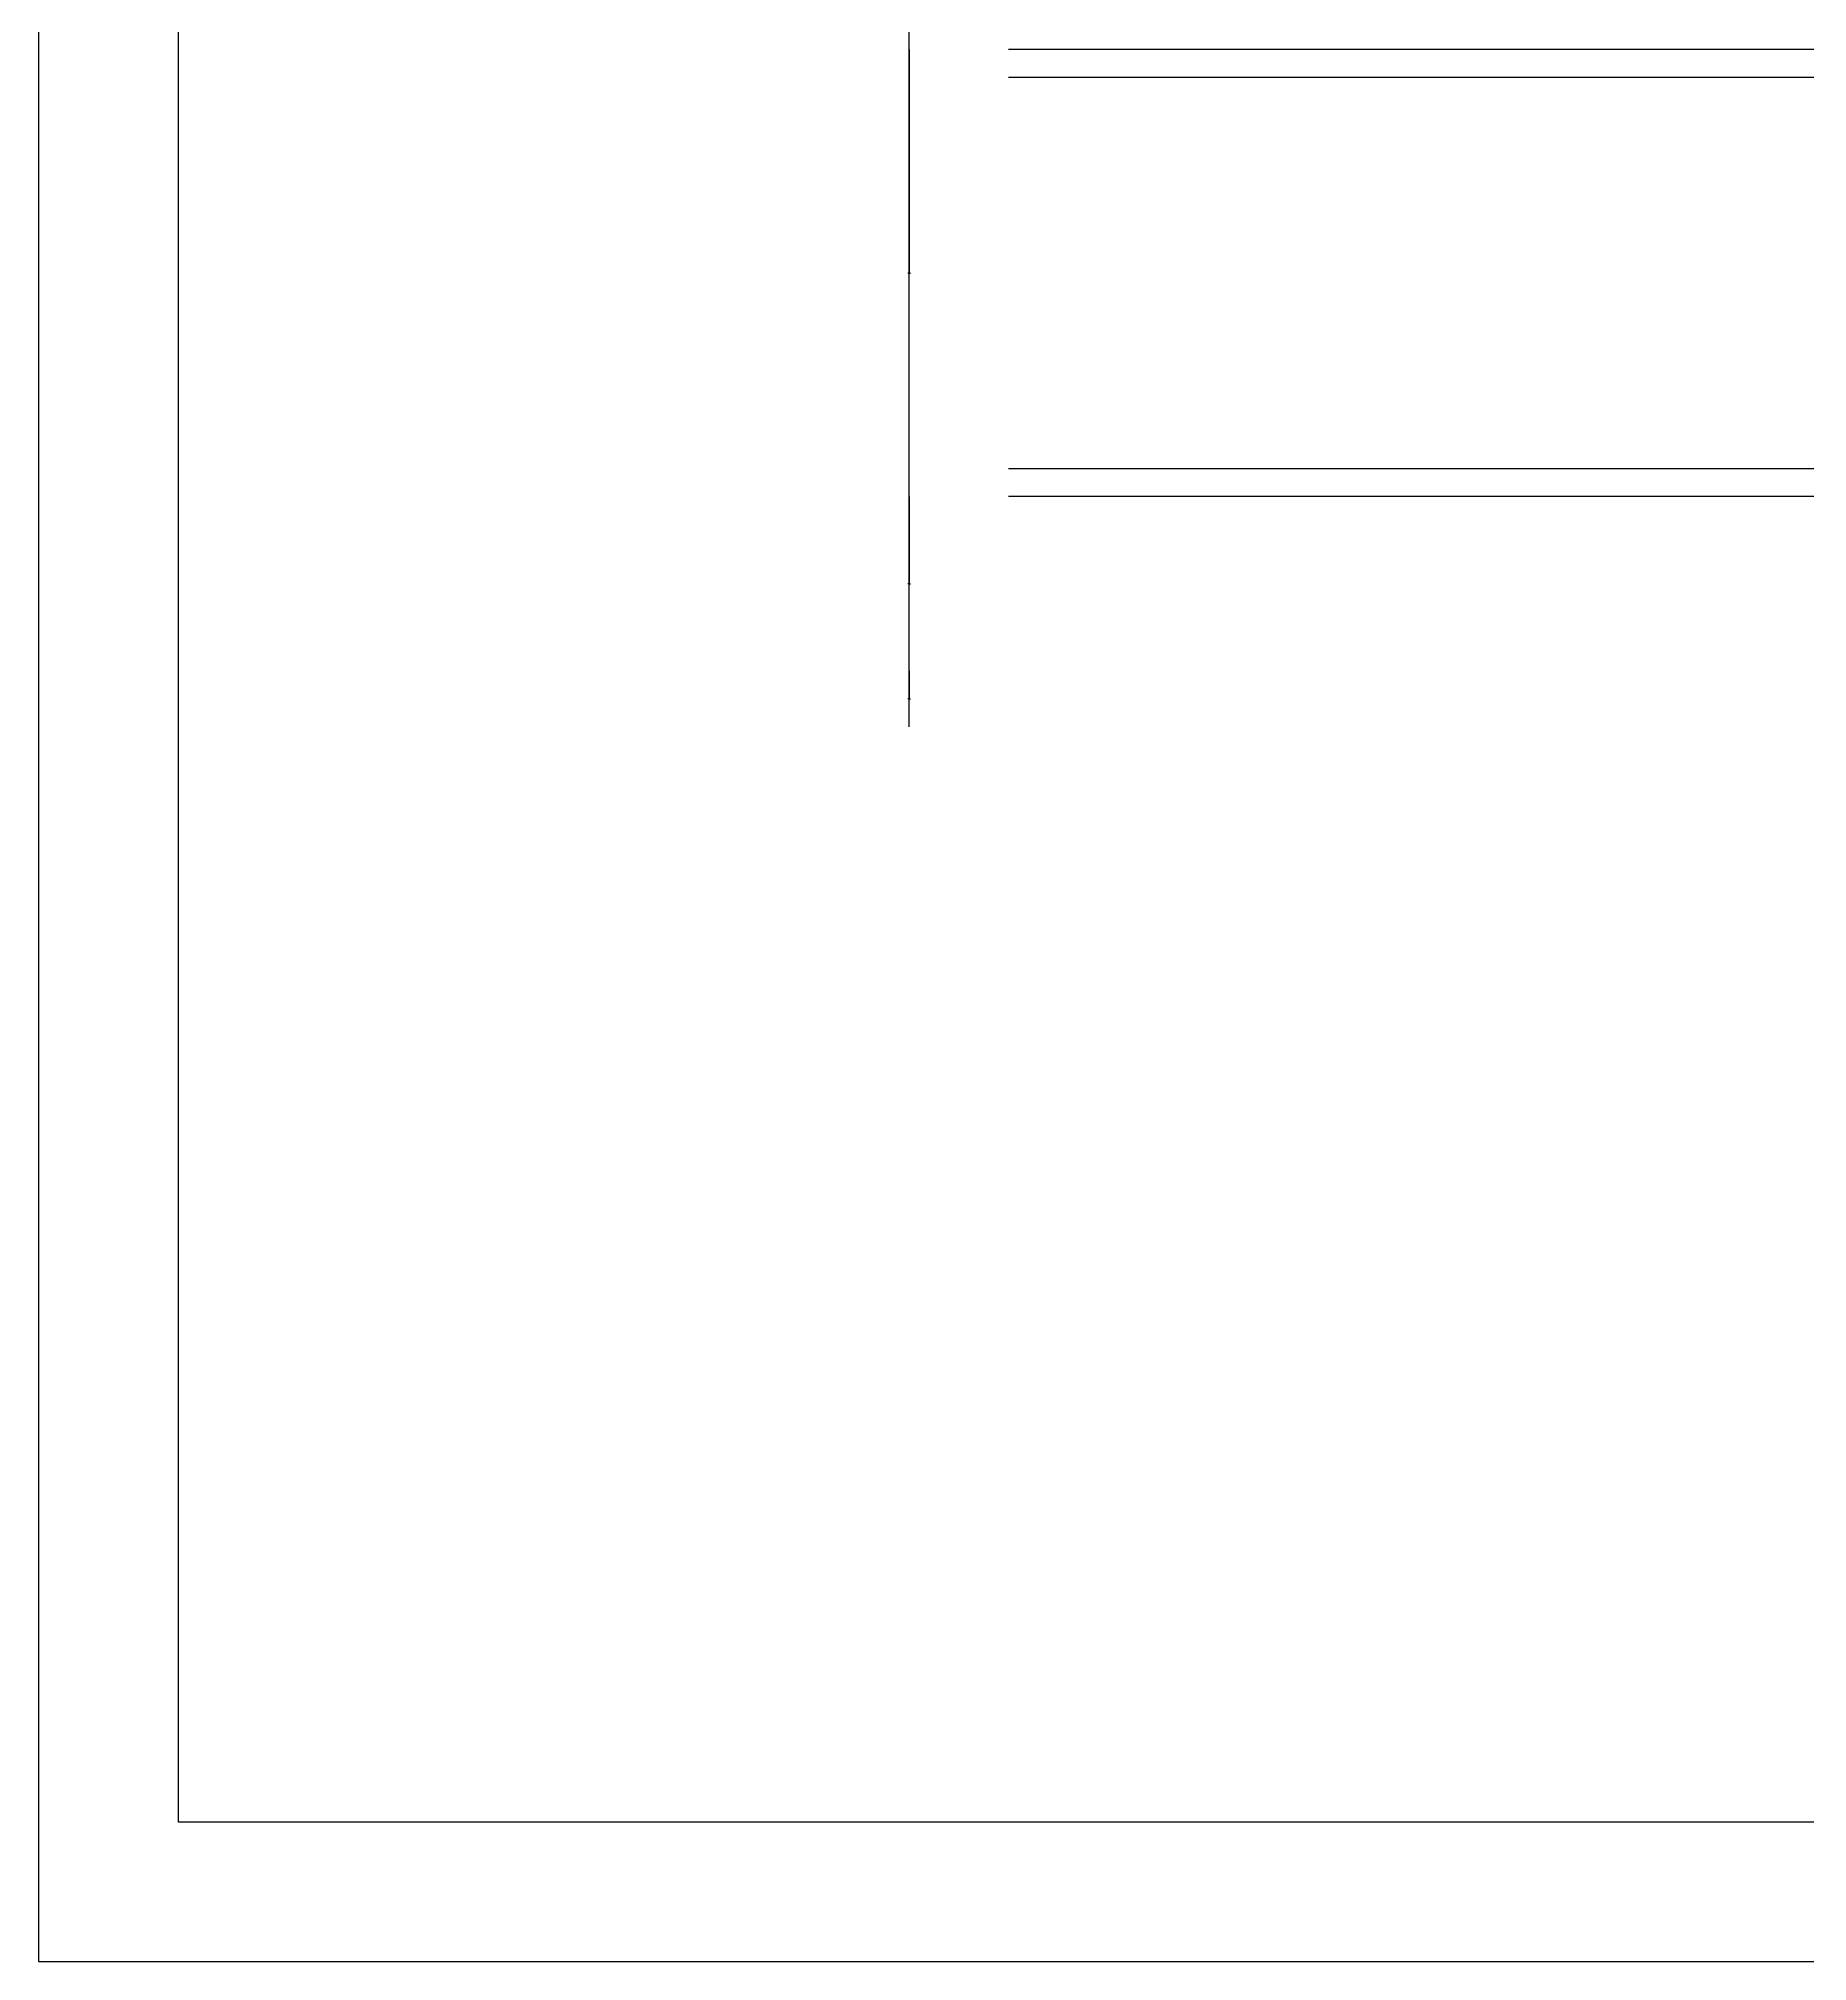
# Model space of a CAD drawing. Header units: metres. Extents: x 4231 to 8749, y -8456 to -5486.
# Drawn here: x 4231 to 4864, y -8456 to -7768 of the extents above; entities that cross this region are included whole.
import ezdxf

# ---------------------------------------------------------------- set-up
doc = ezdxf.new("R2010")
doc.units = ezdxf.units.M
for name, color, linetype in [('图层1', 8, 'Continuous'), ('图框', 5, 'Continuous'), ('文字标注1', 4, 'Continuous')]:
    doc.layers.add(name, color=color, linetype=linetype)
doc.dimstyles.get("Standard").update_dxf_attribs({"dimtxt": 2.5, "dimasz": 2.5, "dimexe": 1.25, "dimexo": 0.625, "dimtad": 1, "dimcen": 2.5, "dimazin": 3, "dimtfac": 1, "dimtmove": 0, "dimatfit": 3})

# ---------------------------------------------------------------- blocks, each defined once
blk = doc.blocks.new('_CLOSEDFILLED')
at = {"color": 0, "linetype": 'BYBLOCK'}
blk.add_solid([(-1, 0.2), (0, 0), (-1, -0.2)], dxfattribs=at)
blk = doc.blocks.new('*D11')
for p, q in [((4542.42, -7377.89), (4542.42, -7696.07)), ((4542.17, -7696.07), (4541.92, -7696.07)), ((4542.42, -8014.25), (4542.42, -7696.07)), ((4542.42, -7696.07), (4542.42, -7696.07)), ((4542.67, -7696.07), (4542.92, -7696.07))]:
    blk.add_line(p, q)
at = {"layer": 'Defpoints'}
for p in [(4542.42, -7377.89), (4542.42, -7696.07), (4542.42, -8014.25)]:
    blk.add_point(p, dxfattribs=at)
at = {"xscale": 0.25, "yscale": 0.25}
blk.add_blockref('_CLOSEDFILLED', (4542.42, -7696.07), dxfattribs=at)
at = {"xscale": 0.25, "yscale": 0.25, "rotation": 180}
blk.add_blockref('_CLOSEDFILLED', (4542.42, -7696.07), dxfattribs=at)
at = {"insert": (4542.42, -7694.945), "char_height": 1, "attachment_point": 5}
blk.add_mtext('0', dxfattribs=at)
blk = doc.blocks.new('*D12')
for p, q in [((4542.42, -7771.85), (4542.42, -7851.85)), ((4542.17, -7851.85), (4541.92, -7851.85)), ((4542.42, -7931.85), (4542.42, -7851.85)), ((4542.42, -7851.85), (4542.42, -7851.85)), ((4542.67, -7851.85), (4542.92, -7851.85))]:
    blk.add_line(p, q)
at = {"layer": 'Defpoints'}
for p in [(4542.42, -7771.85), (4542.42, -7851.85), (4542.42, -7931.85)]:
    blk.add_point(p, dxfattribs=at)
at = {"xscale": 0.25, "yscale": 0.25}
blk.add_blockref('_CLOSEDFILLED', (4542.42, -7851.85), dxfattribs=at)
at = {"xscale": 0.25, "yscale": 0.25, "rotation": 180}
blk.add_blockref('_CLOSEDFILLED', (4542.42, -7851.85), dxfattribs=at)
at = {"insert": (4542.42, -7850.725), "char_height": 1, "attachment_point": 5}
blk.add_mtext('0', dxfattribs=at)
blk = doc.blocks.new('*D14')
for p, q in [((4542.42, -7931.85), (4542.42, -7963.05)), ((4542.17, -7963.05), (4541.92, -7963.05)), ((4542.42, -7994.25), (4542.42, -7963.05)), ((4542.42, -7963.05), (4542.42, -7963.05)), ((4542.67, -7963.05), (4542.92, -7963.05))]:
    blk.add_line(p, q)
at = {"layer": 'Defpoints'}
for p in [(4542.42, -7931.85), (4542.42, -7963.05), (4542.42, -7994.25)]:
    blk.add_point(p, dxfattribs=at)
at = {"xscale": 0.25, "yscale": 0.25}
blk.add_blockref('_CLOSEDFILLED', (4542.42, -7963.05), dxfattribs=at)
at = {"xscale": 0.25, "yscale": 0.25, "rotation": 180}
blk.add_blockref('_CLOSEDFILLED', (4542.42, -7963.05), dxfattribs=at)
at = {"insert": (4542.42, -7961.925), "char_height": 1, "attachment_point": 5}
blk.add_mtext('0', dxfattribs=at)
blk = doc.blocks.new('*D15')
for p, q in [((4542.42, -7994.25), (4542.42, -8004.25)), ((4542.17, -8004.25), (4541.92, -8004.25)), ((4542.42, -8014.25), (4542.42, -8004.25)), ((4542.42, -8004.25), (4542.42, -8004.25)), ((4542.67, -8004.25), (4542.92, -8004.25))]:
    blk.add_line(p, q)
at = {"layer": 'Defpoints'}
for p in [(4542.42, -7994.25), (4542.42, -8004.25), (4542.42, -8014.25)]:
    blk.add_point(p, dxfattribs=at)
at = {"xscale": 0.25, "yscale": 0.25}
blk.add_blockref('_CLOSEDFILLED', (4542.42, -8004.25), dxfattribs=at)
at = {"xscale": 0.25, "yscale": 0.25, "rotation": 180}
blk.add_blockref('_CLOSEDFILLED', (4542.42, -8004.25), dxfattribs=at)
at = {"insert": (4542.42, -8003.125), "char_height": 1, "attachment_point": 5}
blk.add_mtext('0', dxfattribs=at)
blk = doc.blocks.new('*D25')
for p, q in [((4542.42, -7747.85), (4542.42, -7759.85)), ((4542.17, -7759.85), (4541.92, -7759.85)), ((4542.42, -7771.85), (4542.42, -7759.85)), ((4542.42, -7759.85), (4542.42, -7759.85)), ((4542.67, -7759.85), (4542.92, -7759.85))]:
    blk.add_line(p, q)
at = {"layer": 'Defpoints'}
for p in [(4542.42, -7747.85), (4542.42, -7759.85), (4542.42, -7771.85)]:
    blk.add_point(p, dxfattribs=at)
at = {"xscale": 0.25, "yscale": 0.25}
blk.add_blockref('_CLOSEDFILLED', (4542.42, -7759.85), dxfattribs=at)
at = {"xscale": 0.25, "yscale": 0.25, "rotation": 180}
blk.add_blockref('_CLOSEDFILLED', (4542.42, -7759.85), dxfattribs=at)
at = {"insert": (4542.42, -7758.725), "char_height": 1, "attachment_point": 5}
blk.add_mtext('0', dxfattribs=at)

msp = doc.modelspace()

# ---------------------------------------------------------------- linework, layer by layer
at = {"layer": '图层1'}
for p, q in [((4230.81, -5486.21), (4230.81, -8456.21)), ((5015.45, -7781.85), (4578.01, -7781.85)), ((5015.45, -7921.85), (4578.01, -7921.85)), ((4230.81, -8456.21), (8748.67, -8456.21))]:
    msp.add_line(p, q, dxfattribs=at)
at = {"layer": '图框'}
for p, q in [((4280.81, -5536.21), (4280.81, -8406.21)), ((4280.81, -8406.21), (8698.67, -8406.21))]:
    msp.add_line(p, q, dxfattribs=at)
at = {"layer": '文字标注1'}
for p, q in [((5015.45, -7771.85), (4578.01, -7771.85)), ((5015.45, -7931.85), (4578.01, -7931.85))]:
    msp.add_line(p, q, dxfattribs=at)

# ---------------------------------------------------------------- dimensions: what is measured, and where the dimension line sits
for base, p1, p2, picture, middle in [((4542.42, -7696.07), (4542.42, -8014.25), (4542.42, -7377.89), '*D11', (4542.42, -7694.945)), ((4542.42, -7759.85), (4542.42, -7747.85), (4542.42, -7771.85), '*D25', (4542.42, -7758.725)), ((4542.42, -7851.85), (4542.42, -7771.85), (4542.42, -7931.85), '*D12', (4542.42, -7850.725)), ((4542.42, -7963.05), (4542.42, -7931.85), (4542.42, -7994.25), '*D14', (4542.42, -7961.925)), ((4542.42, -8004.25), (4542.42, -7994.25), (4542.42, -8014.25), '*D15', (4542.42, -8003.125))]:
    dim = msp.add_linear_dim(base=base, p1=p1, p2=p2, dimstyle='Standard')
    dim.commit()
    dim.dimension.update_dxf_attribs({"geometry": picture, "text_midpoint": middle})

doc.saveas('drawing.dxf')
